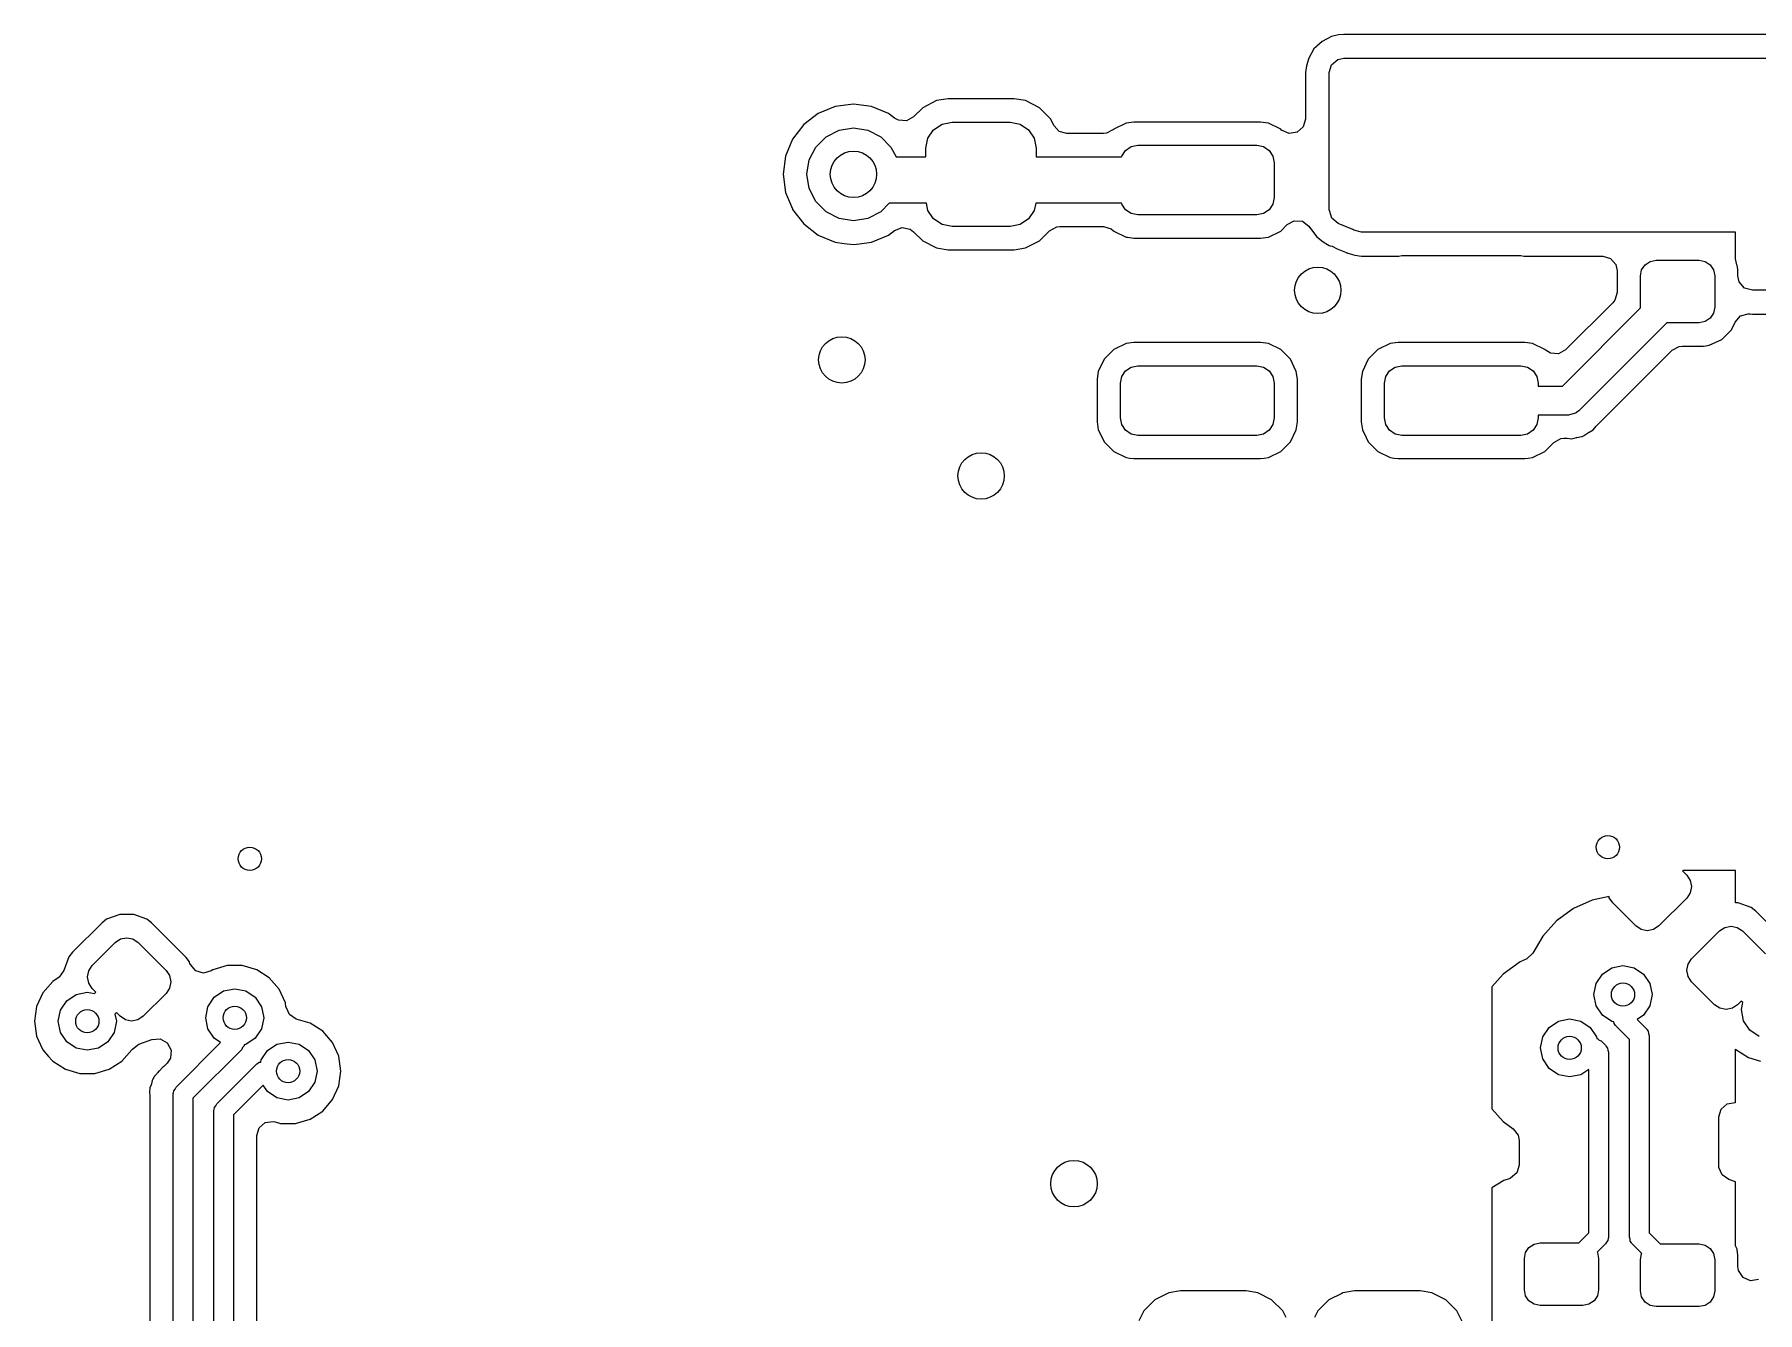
# Model space of a CAD drawing. Extents: x 0.4 to 10.6, y -8.1 to -0.4.
# Drawn here: x 5.821 to 6.405, y -1.981 to -1.547 of the extents above; entities that cross this region are included whole.
import ezdxf

# ---------------------------------------------------------------- set-up
doc = ezdxf.new("R2010")
doc.units = 0
doc.header["$MEASUREMENT"] = 0
doc.layers.add('BLACK', color=7, linetype='CONTINUOUS')

msp = doc.modelspace()

# ---------------------------------------------------------------- linework, layer by layer
at = {"layer": 'BLACK', "linetype": 'CONTINUOUS'}
for p, q in [((6.26058, -1.54775), (6.2574, -1.54944)), ((6.26098, -1.54765), (6.26058, -1.54775)), ((6.26058, -1.54775), (6.26058, -1.54775)), ((6.263, -1.54721), (6.26098, -1.54765)), ((6.26472, -1.54703), (6.263, -1.54721)), ((6.51087, -1.54703), (6.26472, -1.54703)), ((6.26472, -1.54703), (6.26472, -1.54703)), ((6.25461, -1.55194), (6.25285, -1.55508)), ((6.25532, -1.55125), (6.25461, -1.55194)), ((6.25461, -1.55194), (6.25461, -1.55194)), ((6.25556, -1.55103), (6.25532, -1.55125)), ((6.2574, -1.54944), (6.25556, -1.55103)), ((6.25208, -1.55772), (6.25175, -1.56)), ((6.25175, -1.56), (6.25175, -1.57577)), ((6.25285, -1.55508), (6.25208, -1.55772)), ((6.25984, -1.56), (6.26062, -1.55736)), ((6.25984, -1.60664), (6.25984, -1.56)), ((6.26062, -1.55736), (6.2627, -1.55556)), ((6.2627, -1.55556), (6.26472, -1.55512)), ((6.26472, -1.55512), (6.51087, -1.55512)), ((6.09225, -1.57145), (6.0865, -1.57384)), ((6.09843, -1.57064), (6.09225, -1.57145)), ((6.09225, -1.57145), (6.09225, -1.57145)), ((6.1046, -1.57145), (6.09843, -1.57064)), ((6.09843, -1.57064), (6.09843, -1.57064)), ((6.11035, -1.57384), (6.1046, -1.57145)), ((6.1046, -1.57145), (6.1046, -1.57145)), ((6.12192, -1.57191), (6.11883, -1.575)), ((6.12665, -1.5695), (6.12192, -1.57191)), ((6.13057, -1.56888), (6.12665, -1.5695)), ((6.15289, -1.56888), (6.13057, -1.56888)), ((6.13057, -1.56888), (6.13057, -1.56888)), ((6.15682, -1.5695), (6.15289, -1.56888)), ((6.15289, -1.56888), (6.15289, -1.56888)), ((6.16154, -1.57191), (6.15682, -1.5695)), ((6.15682, -1.5695), (6.15682, -1.5695)), ((6.15682, -1.5695), (6.15682, -1.5695)), ((6.1653, -1.57566), (6.16154, -1.57191)), ((6.16154, -1.57191), (6.16154, -1.57191)), ((6.16154, -1.57191), (6.16154, -1.57191)), ((6.16154, -1.57191), (6.16154, -1.57191)), ((6.08156, -1.57763), (6.07777, -1.58257)), ((6.0865, -1.57384), (6.08156, -1.57763)), ((6.11241, -1.57542), (6.11035, -1.57384)), ((6.11367, -1.57612), (6.11241, -1.57542)), ((6.11642, -1.57632), (6.11367, -1.57612)), ((6.11883, -1.575), (6.11642, -1.57632)), ((6.12563, -1.57937), (6.1285, -1.57745)), ((6.1285, -1.57745), (6.13189, -1.57677)), ((6.13189, -1.57677), (6.15157, -1.57677)), ((6.15157, -1.57677), (6.15496, -1.57745)), ((6.15496, -1.57745), (6.15784, -1.57937)), ((6.1665, -1.57802), (6.1653, -1.57566)), ((6.1653, -1.57566), (6.1653, -1.57566)), ((6.19089, -1.57714), (6.18675, -1.57917)), ((6.19357, -1.57675), (6.19089, -1.57714)), ((6.23655, -1.57675), (6.19357, -1.57675)), ((6.19357, -1.57675), (6.19357, -1.57675)), ((6.23923, -1.57714), (6.23655, -1.57675)), ((6.23655, -1.57675), (6.23655, -1.57675)), ((6.24337, -1.57917), (6.23923, -1.57714)), ((6.25175, -1.57577), (6.25098, -1.57841)), ((6.07777, -1.58257), (6.07539, -1.58832)), ((6.08568, -1.58523), (6.08917, -1.58175)), ((6.08917, -1.58175), (6.09356, -1.57951)), ((6.09356, -1.57951), (6.09843, -1.57874)), ((6.09843, -1.57874), (6.10329, -1.57951)), ((6.10329, -1.57951), (6.10768, -1.58175)), ((6.10768, -1.58175), (6.11117, -1.58523)), ((6.12303, -1.58563), (6.12371, -1.58224)), ((6.12371, -1.58224), (6.12563, -1.57937)), ((6.15784, -1.57937), (6.15976, -1.58224)), ((6.15976, -1.58224), (6.16043, -1.58563)), ((6.16821, -1.57991), (6.1665, -1.57802)), ((6.17085, -1.58069), (6.16821, -1.57991)), ((6.18321, -1.58069), (6.17085, -1.58069)), ((6.18424, -1.58058), (6.18321, -1.58069)), ((6.18642, -1.57939), (6.18424, -1.58058)), ((6.1865, -1.57935), (6.18642, -1.5794)), ((6.18642, -1.5794), (6.18642, -1.57939)), ((6.18666, -1.57926), (6.1865, -1.57935)), ((6.18675, -1.57917), (6.18666, -1.57926)), ((6.24342, -1.57922), (6.24337, -1.57917)), ((6.24367, -1.57946), (6.24342, -1.57922)), ((6.24618, -1.5806), (6.24367, -1.57946)), ((6.2489, -1.58021), (6.24618, -1.5806)), ((6.25098, -1.57841), (6.2489, -1.58021)), ((6.07539, -1.58832), (6.07458, -1.59449)), ((6.07539, -1.58832), (6.07539, -1.58832)), ((6.08345, -1.58962), (6.08568, -1.58523)), ((6.11117, -1.58523), (6.11287, -1.58858)), ((6.11287, -1.58858), (6.12303, -1.58858)), ((6.12303, -1.58858), (6.12303, -1.58563)), ((6.16043, -1.58563), (6.16043, -1.58858)), ((6.16043, -1.58858), (6.18937, -1.58858)), ((6.18937, -1.58858), (6.18943, -1.58829)), ((6.18943, -1.58829), (6.19071, -1.58638)), ((6.19071, -1.58638), (6.19262, -1.5851)), ((6.19262, -1.5851), (6.19488, -1.58465)), ((6.19488, -1.58465), (6.23524, -1.58465)), ((6.23524, -1.58465), (6.2375, -1.5851)), ((6.2375, -1.5851), (6.23941, -1.58638)), ((6.23941, -1.58638), (6.24069, -1.58829)), ((6.24069, -1.58829), (6.24114, -1.59055)), ((6.07458, -1.59449), (6.07458, -1.59449)), ((6.07458, -1.59449), (6.07539, -1.60066)), ((6.08268, -1.59449), (6.08345, -1.58962)), ((6.08345, -1.59935), (6.08268, -1.59449)), ((6.24114, -1.59055), (6.24114, -1.60236)), ((6.07539, -1.60066), (6.07539, -1.60066)), ((6.07539, -1.60066), (6.07771, -1.60624)), ((6.08568, -1.60374), (6.08345, -1.59935)), ((6.07771, -1.60624), (6.07777, -1.60641)), ((6.07777, -1.60641), (6.08156, -1.61135)), ((6.08917, -1.60723), (6.08568, -1.60374)), ((6.11058, -1.60433), (6.10768, -1.60723)), ((6.12323, -1.60433), (6.11058, -1.60433)), ((6.12371, -1.60674), (6.12323, -1.60433)), ((6.12563, -1.60961), (6.12371, -1.60674)), ((6.15976, -1.60674), (6.15784, -1.60961)), ((6.16024, -1.60433), (6.15976, -1.60674)), ((6.18937, -1.60433), (6.16024, -1.60433)), ((6.18943, -1.60462), (6.18937, -1.60433)), ((6.19071, -1.60654), (6.18943, -1.60462)), ((6.19262, -1.60782), (6.19071, -1.60654)), ((6.23941, -1.60654), (6.2375, -1.60782)), ((6.24069, -1.60462), (6.23941, -1.60654)), ((6.24114, -1.60236), (6.24069, -1.60462)), ((6.25985, -1.60681), (6.25984, -1.60664)), ((6.26071, -1.60942), (6.25985, -1.60681)), ((6.08156, -1.61135), (6.0865, -1.61514)), ((6.09356, -1.60947), (6.08917, -1.60723)), ((6.09843, -1.61024), (6.09356, -1.60947)), ((6.10329, -1.60947), (6.09843, -1.61024)), ((6.10768, -1.60723), (6.10329, -1.60947)), ((6.11241, -1.61356), (6.11497, -1.61257)), ((6.11497, -1.61257), (6.11767, -1.61312)), ((6.1285, -1.61153), (6.12563, -1.60961)), ((6.13189, -1.6122), (6.1285, -1.61153)), ((6.15157, -1.6122), (6.13189, -1.6122)), ((6.15496, -1.61153), (6.15157, -1.6122)), ((6.15784, -1.60961), (6.15496, -1.61153)), ((6.16496, -1.61365), (6.16737, -1.61234)), ((6.16737, -1.61234), (6.16841, -1.61222)), ((6.16841, -1.61222), (6.18321, -1.61222)), ((6.18321, -1.61222), (6.18585, -1.613)), ((6.19488, -1.60827), (6.19262, -1.60782)), ((6.23524, -1.60827), (6.19488, -1.60827)), ((6.2375, -1.60782), (6.23524, -1.60827)), ((6.24337, -1.61375), (6.24555, -1.61157)), ((6.24555, -1.61157), (6.24796, -1.61025)), ((6.24796, -1.61025), (6.25071, -1.61044)), ((6.25071, -1.61044), (6.25291, -1.61209)), ((6.25291, -1.61209), (6.2532, -1.61261)), ((6.2532, -1.61261), (6.25323, -1.61259)), ((6.25323, -1.61259), (6.25341, -1.61289)), ((6.25341, -1.61289), (6.25341, -1.61289)), ((6.25341, -1.61289), (6.25341, -1.61289)), ((6.25341, -1.61289), (6.25564, -1.61572)), ((6.26286, -1.61115), (6.26071, -1.60942)), ((6.26783, -1.61321), (6.26286, -1.61115)), ((6.0865, -1.61514), (6.09225, -1.61752)), ((6.09225, -1.61752), (6.09534, -1.61793)), ((6.09534, -1.61793), (6.09843, -1.61833)), ((6.09843, -1.61833), (6.10048, -1.61806)), ((6.09843, -1.61833), (6.09843, -1.61833)), ((6.09843, -1.61833), (6.09843, -1.61833)), ((6.10048, -1.61806), (6.1046, -1.61752)), ((6.1046, -1.61752), (6.11035, -1.61514)), ((6.11035, -1.61514), (6.11241, -1.61356)), ((6.11767, -1.61312), (6.11883, -1.61398)), ((6.11883, -1.61398), (6.12192, -1.61707)), ((6.12192, -1.61707), (6.12192, -1.61707)), ((6.12192, -1.61707), (6.12192, -1.61707)), ((6.12192, -1.61707), (6.12665, -1.61948)), ((6.15682, -1.61948), (6.16154, -1.61707)), ((6.16154, -1.61707), (6.16316, -1.61545)), ((6.16316, -1.61545), (6.16496, -1.61365)), ((6.18585, -1.613), (6.18666, -1.61365)), ((6.18666, -1.61365), (6.18675, -1.61375)), ((6.18675, -1.61375), (6.18675, -1.61375)), ((6.18675, -1.61375), (6.18675, -1.61375)), ((6.18675, -1.61375), (6.19089, -1.61577)), ((6.19089, -1.61577), (6.19136, -1.61584)), ((6.19136, -1.61584), (6.19357, -1.61616)), ((6.19357, -1.61616), (6.19357, -1.61616)), ((6.19357, -1.61616), (6.23655, -1.61616)), ((6.23655, -1.61616), (6.23744, -1.61603)), ((6.23744, -1.61603), (6.23923, -1.61577)), ((6.23923, -1.61577), (6.24337, -1.61375)), ((6.25564, -1.61572), (6.25778, -1.61745)), ((6.25778, -1.61745), (6.25778, -1.61745)), ((6.25778, -1.61745), (6.25927, -1.61833)), ((6.25927, -1.61833), (6.25976, -1.61862)), ((6.25976, -1.61862), (6.26014, -1.61878)), ((6.26014, -1.61878), (6.26077, -1.61888)), ((6.26786, -1.61322), (6.26783, -1.61321)), ((6.26783, -1.61321), (6.26783, -1.61321)), ((6.26783, -1.61321), (6.26783, -1.61321)), ((6.26783, -1.61321), (6.26783, -1.61321)), ((6.26811, -1.6134), (6.26786, -1.61322)), ((6.27074, -1.61417), (6.26811, -1.6134)), ((6.28278, -1.61417), (6.27074, -1.61417)), ((6.28296, -1.61417), (6.28278, -1.61417)), ((6.28314, -1.61415), (6.28296, -1.61417)), ((6.32611, -1.61415), (6.28314, -1.61415)), ((6.28314, -1.61415), (6.28314, -1.61415)), ((6.3263, -1.61417), (6.32611, -1.61415)), ((6.32611, -1.61415), (6.32611, -1.61415)), ((6.32647, -1.61417), (6.3263, -1.61417)), ((6.39764, -1.61417), (6.32647, -1.61417)), ((6.39764, -1.6232), (6.39764, -1.61417)), ((6.12665, -1.61948), (6.12665, -1.61948)), ((6.12665, -1.61948), (6.12665, -1.61948)), ((6.12665, -1.61948), (6.13057, -1.6201)), ((6.13057, -1.6201), (6.13057, -1.6201)), ((6.13057, -1.6201), (6.15289, -1.6201)), ((6.15289, -1.6201), (6.15682, -1.61948)), ((6.15682, -1.61948), (6.15682, -1.61948)), ((6.15682, -1.61948), (6.15682, -1.61948)), ((6.26077, -1.61888), (6.26246, -1.61974)), ((6.26246, -1.61974), (6.26473, -1.62068)), ((6.26473, -1.62068), (6.26473, -1.62068)), ((6.26473, -1.62068), (6.26537, -1.62095)), ((6.26537, -1.62095), (6.2655, -1.621)), ((6.2655, -1.621), (6.26583, -1.62116)), ((6.26583, -1.62116), (6.26583, -1.62116)), ((6.26583, -1.62116), (6.26583, -1.62116)), ((6.26583, -1.62116), (6.26592, -1.62119)), ((6.26592, -1.62119), (6.26604, -1.62123)), ((6.26604, -1.62123), (6.26616, -1.62126)), ((6.26616, -1.62126), (6.26846, -1.62194)), ((6.26846, -1.62194), (6.27074, -1.62226)), ((6.27074, -1.62226), (6.27074, -1.62226)), ((6.27074, -1.62226), (6.28293, -1.62226)), ((6.28293, -1.62226), (6.28346, -1.62224)), ((6.28346, -1.62224), (6.28445, -1.62205)), ((6.28445, -1.62205), (6.3248, -1.62205)), ((6.3248, -1.62205), (6.3258, -1.62224)), ((6.3258, -1.62224), (6.32633, -1.62226)), ((6.32633, -1.62226), (6.32633, -1.62226)), ((6.32633, -1.62226), (6.35258, -1.62226)), ((6.35258, -1.62226), (6.35522, -1.62304)), ((6.35522, -1.62304), (6.35702, -1.62512)), ((6.36691, -1.62518), (6.36864, -1.62403)), ((6.36864, -1.62403), (6.37067, -1.62362)), ((6.37067, -1.62362), (6.38524, -1.62362)), ((6.38524, -1.62362), (6.38727, -1.62403)), ((6.38727, -1.62403), (6.38899, -1.62518)), ((6.3981, -1.62526), (6.39764, -1.6232)), ((6.35702, -1.62512), (6.35741, -1.62723)), ((6.35741, -1.62723), (6.35746, -1.62723)), ((6.35746, -1.62723), (6.35746, -1.6346)), ((6.36535, -1.62894), (6.36576, -1.6269)), ((6.36535, -1.63957), (6.36535, -1.62894)), ((6.36576, -1.6269), (6.36691, -1.62518)), ((6.38899, -1.62518), (6.39015, -1.6269)), ((6.39015, -1.6269), (6.39055, -1.62894)), ((6.39055, -1.62894), (6.39055, -1.63957)), ((6.39819, -1.62547), (6.3981, -1.62526)), ((6.39835, -1.62664), (6.39819, -1.62547)), ((6.39844, -1.62739), (6.39835, -1.62664)), ((6.39844, -1.62898), (6.39844, -1.62739)), ((6.39889, -1.631), (6.39844, -1.62898)), ((6.35746, -1.6346), (6.35669, -1.63724)), ((6.40069, -1.63308), (6.39889, -1.631)), ((6.40333, -1.63386), (6.40069, -1.63308)), ((6.47638, -1.63386), (6.40333, -1.63386)), ((6.33891, -1.66634), (6.36541, -1.63984)), ((6.35603, -1.63805), (6.33997, -1.65411)), ((6.35669, -1.63724), (6.35603, -1.63805)), ((6.36541, -1.63984), (6.36535, -1.63957)), ((6.39015, -1.6416), (6.38899, -1.64333)), ((6.39055, -1.63957), (6.39015, -1.6416)), ((6.39928, -1.64255), (6.40192, -1.64179)), ((6.40192, -1.64179), (6.40258, -1.64184)), ((6.40258, -1.64184), (6.40333, -1.64195)), ((6.40333, -1.64195), (6.46341, -1.64195)), ((6.37428, -1.64488), (6.34442, -1.67474)), ((6.38524, -1.64488), (6.37428, -1.64488)), ((6.38727, -1.64448), (6.38524, -1.64488)), ((6.38899, -1.64333), (6.38727, -1.64448)), ((6.39293, -1.65055), (6.39622, -1.64726)), ((6.39622, -1.64726), (6.39746, -1.64461)), ((6.39746, -1.64461), (6.39928, -1.64255)), ((6.19089, -1.65195), (6.18675, -1.65397)), ((6.19357, -1.65156), (6.19089, -1.65195)), ((6.23655, -1.65156), (6.19357, -1.65156)), ((6.19357, -1.65156), (6.19357, -1.65156)), ((6.23923, -1.65195), (6.23655, -1.65156)), ((6.23655, -1.65156), (6.23655, -1.65156)), ((6.24337, -1.65397), (6.23923, -1.65195)), ((6.28046, -1.65195), (6.27632, -1.65397)), ((6.28314, -1.65156), (6.28046, -1.65195)), ((6.32611, -1.65156), (6.28314, -1.65156)), ((6.28314, -1.65156), (6.28314, -1.65156)), ((6.32879, -1.65195), (6.32611, -1.65156)), ((6.32611, -1.65156), (6.32611, -1.65156)), ((6.33293, -1.65397), (6.32879, -1.65195)), ((6.37612, -1.65421), (6.37854, -1.65289)), ((6.37854, -1.65289), (6.37957, -1.65278)), ((6.37957, -1.65278), (6.38678, -1.65278)), ((6.38678, -1.65278), (6.38759, -1.65267)), ((6.38759, -1.65267), (6.38871, -1.65252)), ((6.38871, -1.65252), (6.39293, -1.65055)), ((6.1835, -1.65722), (6.18147, -1.66136)), ((6.18675, -1.65397), (6.1835, -1.65722)), ((6.19262, -1.6599), (6.19488, -1.65945)), ((6.19488, -1.65945), (6.23524, -1.65945)), ((6.23524, -1.65945), (6.2375, -1.6599)), ((6.24662, -1.65722), (6.24337, -1.65397)), ((6.24662, -1.65723), (6.24662, -1.65722)), ((6.24662, -1.65722), (6.24662, -1.65722)), ((6.24864, -1.66136), (6.24662, -1.65723)), ((6.27306, -1.65722), (6.27104, -1.66136)), ((6.27632, -1.65397), (6.27306, -1.65722)), ((6.28219, -1.6599), (6.28445, -1.65945)), ((6.28445, -1.65945), (6.3248, -1.65945)), ((6.3248, -1.65945), (6.32706, -1.6599)), ((6.33307, -1.65411), (6.33293, -1.65397)), ((6.33482, -1.65523), (6.33307, -1.65411)), ((6.33756, -1.65543), (6.33482, -1.65523)), ((6.33997, -1.65411), (6.33756, -1.65543)), ((6.35048, -1.67985), (6.37612, -1.65421)), ((6.18147, -1.66136), (6.18108, -1.66404)), ((6.18108, -1.66404), (6.18108, -1.67847)), ((6.18898, -1.66535), (6.18943, -1.66309)), ((6.18898, -1.67717), (6.18898, -1.66535)), ((6.18943, -1.66309), (6.19071, -1.66118)), ((6.19071, -1.66118), (6.19262, -1.6599)), ((6.2375, -1.6599), (6.23941, -1.66118)), ((6.23941, -1.66118), (6.24069, -1.66309)), ((6.24069, -1.66309), (6.24114, -1.66535)), ((6.24114, -1.66535), (6.24114, -1.67717)), ((6.24904, -1.66404), (6.24864, -1.66136)), ((6.24904, -1.67847), (6.24904, -1.66404)), ((6.27104, -1.66136), (6.27065, -1.66404)), ((6.27065, -1.66404), (6.27065, -1.67847)), ((6.27854, -1.66535), (6.27899, -1.66309)), ((6.27854, -1.67717), (6.27854, -1.66535)), ((6.27899, -1.66309), (6.28027, -1.66118)), ((6.28027, -1.66118), (6.28219, -1.6599)), ((6.32706, -1.6599), (6.32898, -1.66118)), ((6.32898, -1.66118), (6.33026, -1.66309)), ((6.33026, -1.66309), (6.33071, -1.66535)), ((6.33071, -1.66535), (6.33071, -1.66634)), ((6.33071, -1.66634), (6.33891, -1.66634)), ((6.18943, -1.67943), (6.18898, -1.67717)), ((6.24114, -1.67717), (6.24069, -1.67943)), ((6.27899, -1.67943), (6.27854, -1.67717)), ((6.33071, -1.67717), (6.33026, -1.67943)), ((6.34094, -1.67618), (6.33071, -1.67618)), ((6.33071, -1.67618), (6.33071, -1.67717)), ((6.34211, -1.67584), (6.34094, -1.67618)), ((6.3433, -1.67558), (6.34211, -1.67584)), ((6.3435, -1.67543), (6.3433, -1.67558)), ((6.34361, -1.6754), (6.3435, -1.67543)), ((6.34372, -1.67527), (6.34361, -1.6754)), ((6.34442, -1.67474), (6.34372, -1.67527)), ((6.18108, -1.67847), (6.18147, -1.68116)), ((6.18147, -1.68116), (6.18147, -1.68116)), ((6.18147, -1.68116), (6.18276, -1.68378)), ((6.19071, -1.68134), (6.18943, -1.67943)), ((6.19262, -1.68262), (6.19071, -1.68134)), ((6.19488, -1.68307), (6.19262, -1.68262)), ((6.23524, -1.68307), (6.19488, -1.68307)), ((6.2375, -1.68262), (6.23524, -1.68307)), ((6.23941, -1.68134), (6.2375, -1.68262)), ((6.24069, -1.67943), (6.23941, -1.68134)), ((6.24662, -1.68529), (6.24864, -1.68116)), ((6.24864, -1.68116), (6.24904, -1.67847)), ((6.27065, -1.67847), (6.27104, -1.68116)), ((6.27104, -1.68116), (6.27104, -1.68116)), ((6.27104, -1.68116), (6.27232, -1.68378)), ((6.28027, -1.68134), (6.27899, -1.67943)), ((6.28219, -1.68262), (6.28027, -1.68134)), ((6.28445, -1.68307), (6.28219, -1.68262)), ((6.3248, -1.68307), (6.28445, -1.68307)), ((6.32706, -1.68262), (6.3248, -1.68307)), ((6.32898, -1.68134), (6.32706, -1.68262)), ((6.33026, -1.67943), (6.32898, -1.68134)), ((6.34625, -1.68314), (6.34644, -1.68305)), ((6.34644, -1.68305), (6.34775, -1.68214)), ((6.34644, -1.68305), (6.34644, -1.68305)), ((6.34775, -1.68214), (6.34793, -1.68203)), ((6.34793, -1.68203), (6.34931, -1.68123)), ((6.34931, -1.68123), (6.34932, -1.68121)), ((6.34932, -1.68121), (6.35033, -1.68001)), ((6.35033, -1.68001), (6.35048, -1.67985)), ((6.18276, -1.68378), (6.1835, -1.68529)), ((6.1835, -1.68529), (6.18675, -1.68855)), ((6.18675, -1.68855), (6.18675, -1.68855)), ((6.18675, -1.68855), (6.18675, -1.68855)), ((6.18675, -1.68855), (6.19089, -1.69057)), ((6.23923, -1.69057), (6.24337, -1.68855)), ((6.24337, -1.68855), (6.24662, -1.68529)), ((6.27232, -1.68378), (6.27306, -1.68529)), ((6.27306, -1.68529), (6.27632, -1.68855)), ((6.27632, -1.68855), (6.27632, -1.68855)), ((6.27632, -1.68855), (6.27632, -1.68855)), ((6.27632, -1.68855), (6.28046, -1.69057)), ((6.32879, -1.69057), (6.33293, -1.68855)), ((6.33293, -1.68855), (6.3343, -1.68719)), ((6.3343, -1.68719), (6.33598, -1.6855)), ((6.33598, -1.6855), (6.33839, -1.68419)), ((6.33839, -1.68419), (6.33943, -1.68407)), ((6.33943, -1.68407), (6.34028, -1.68407)), ((6.34028, -1.68407), (6.34049, -1.68408)), ((6.34049, -1.68408), (6.34208, -1.68422)), ((6.34208, -1.68422), (6.34362, -1.68381)), ((6.34362, -1.68381), (6.34383, -1.68376)), ((6.34383, -1.68376), (6.3454, -1.68349)), ((6.3454, -1.68349), (6.34559, -1.68342)), ((6.3454, -1.68349), (6.3454, -1.68349)), ((6.34559, -1.68342), (6.34625, -1.68314)), ((6.19089, -1.69057), (6.19223, -1.69077)), ((6.19223, -1.69077), (6.19357, -1.69096)), ((6.19357, -1.69096), (6.19357, -1.69096)), ((6.19357, -1.69096), (6.23655, -1.69096)), ((6.23655, -1.69096), (6.23769, -1.6908)), ((6.23769, -1.6908), (6.23923, -1.69057)), ((6.28046, -1.69057), (6.2818, -1.69077)), ((6.2818, -1.69077), (6.28314, -1.69096)), ((6.28314, -1.69096), (6.28314, -1.69096)), ((6.28314, -1.69096), (6.32611, -1.69096)), ((6.32611, -1.69096), (6.32726, -1.6908)), ((6.32726, -1.6908), (6.32879, -1.69057)), ((6.37983, -1.83071), (6.37963, -1.83087)), ((6.37963, -1.83087), (6.38105, -1.8323)), ((6.39764, -1.83071), (6.37983, -1.83071)), ((6.38105, -1.8323), (6.38225, -1.83409)), ((6.38225, -1.83409), (6.38267, -1.8362)), ((6.39764, -1.84172), (6.39764, -1.83071)), ((6.34904, -1.84082), (6.34261, -1.84368)), ((6.35472, -1.83961), (6.34904, -1.84082)), ((6.34904, -1.84082), (6.34904, -1.84082)), ((6.35473, -1.83961), (6.35472, -1.83961)), ((6.3548, -1.83998), (6.35473, -1.83961)), ((6.356, -1.84176), (6.3548, -1.83998)), ((6.38105, -1.84009), (6.37159, -1.84956)), ((6.38225, -1.83831), (6.38105, -1.84009)), ((6.38267, -1.8362), (6.38225, -1.83831)), ((5.84958, -1.84566), (5.84514, -1.84727)), ((5.85431, -1.84566), (5.84958, -1.84566)), ((5.84958, -1.84566), (5.84958, -1.84566)), ((5.85875, -1.84727), (5.85431, -1.84566)), ((6.34261, -1.84368), (6.33691, -1.84782)), ((6.36379, -1.84956), (6.356, -1.84176)), ((6.39845, -1.84172), (6.39764, -1.84172)), ((6.40289, -1.84334), (6.39845, -1.84172)), ((6.40446, -1.84454), (6.40289, -1.84334)), ((6.40289, -1.84334), (6.40289, -1.84334)), ((6.40289, -1.84334), (6.40289, -1.84334)), ((6.41447, -1.85455), (6.40446, -1.84454)), ((6.40446, -1.84454), (6.40446, -1.84454)), ((6.40446, -1.84454), (6.40446, -1.84454)), ((5.84358, -1.84847), (5.83356, -1.85849)), ((5.84514, -1.84727), (5.84358, -1.84847)), ((5.84358, -1.84847), (5.84358, -1.84847)), ((5.84514, -1.84727), (5.84514, -1.84727)), ((5.86031, -1.84847), (5.85875, -1.84727)), ((5.85875, -1.84727), (5.85875, -1.84727)), ((5.85875, -1.84727), (5.85875, -1.84727)), ((5.85875, -1.84727), (5.85875, -1.84727)), ((5.85875, -1.84727), (5.85875, -1.84727)), ((5.872, -1.86016), (5.86031, -1.84847)), ((5.86031, -1.84847), (5.86031, -1.84847)), ((6.33691, -1.84782), (6.3322, -1.85305)), ((6.36558, -1.85075), (6.36379, -1.84956)), ((6.36769, -1.85117), (6.36558, -1.85075)), ((6.3698, -1.85075), (6.36769, -1.85117)), ((6.37159, -1.84956), (6.3698, -1.85075)), ((6.38272, -1.86069), (6.39219, -1.85123)), ((6.39219, -1.85123), (6.39398, -1.85003)), ((6.39398, -1.85003), (6.39609, -1.84961)), ((6.39609, -1.84961), (6.3982, -1.85003)), ((6.3982, -1.85003), (6.39999, -1.85123)), ((6.39999, -1.85123), (6.40778, -1.85902)), ((5.84025, -1.86296), (5.84805, -1.85517)), ((5.84805, -1.85517), (5.84983, -1.85397)), ((5.84983, -1.85397), (5.85194, -1.85355)), ((5.85194, -1.85355), (5.85405, -1.85397)), ((5.85405, -1.85397), (5.85584, -1.85517)), ((5.85584, -1.85517), (5.86531, -1.86463)), ((6.3322, -1.85305), (6.32887, -1.85882)), ((5.83236, -1.86005), (5.83067, -1.86471)), ((5.83356, -1.85849), (5.83236, -1.86005)), ((5.83236, -1.86005), (5.83236, -1.86005)), ((5.83356, -1.85849), (5.83356, -1.85849)), ((5.83906, -1.86475), (5.84025, -1.86296)), ((5.87207, -1.86026), (5.872, -1.86016)), ((5.872, -1.86016), (5.872, -1.86016)), ((5.8732, -1.86172), (5.87207, -1.86026)), ((5.87341, -1.86231), (5.8732, -1.86172)), ((5.87356, -1.86266), (5.87341, -1.86231)), ((5.87536, -1.86474), (5.87356, -1.86266)), ((5.88604, -1.86298), (5.88115, -1.86442)), ((5.89114, -1.86298), (5.88604, -1.86298)), ((5.88604, -1.86298), (5.88604, -1.86298)), ((5.89603, -1.86442), (5.89114, -1.86298)), ((5.89114, -1.86298), (5.89114, -1.86298)), ((6.32451, -1.86178), (6.31882, -1.86592)), ((6.32663, -1.86084), (6.32451, -1.86178)), ((6.32688, -1.86071), (6.32663, -1.86084)), ((6.32887, -1.85882), (6.32688, -1.86071)), ((6.35248, -1.86588), (6.35567, -1.86375)), ((6.35567, -1.86375), (6.35944, -1.863)), ((6.35944, -1.863), (6.36321, -1.86375)), ((6.36321, -1.86375), (6.3664, -1.86588)), ((6.38111, -1.86459), (6.38153, -1.86248)), ((6.38153, -1.86248), (6.38272, -1.86069)), ((5.82685, -1.86835), (5.82351, -1.8722)), ((5.82872, -1.86715), (5.82685, -1.86835)), ((5.82685, -1.86835), (5.82685, -1.86835)), ((5.82903, -1.86692), (5.82872, -1.86715)), ((5.83067, -1.86471), (5.82903, -1.86692)), ((5.83864, -1.86686), (5.83906, -1.86475)), ((5.83906, -1.86897), (5.83864, -1.86686)), ((5.84025, -1.87076), (5.83906, -1.86897)), ((5.86531, -1.86463), (5.8665, -1.86642)), ((5.8665, -1.86642), (5.86692, -1.86853)), ((5.86692, -1.86853), (5.8665, -1.87064)), ((5.878, -1.86552), (5.87536, -1.86474)), ((5.88064, -1.86474), (5.878, -1.86552)), ((5.88115, -1.86442), (5.88064, -1.86474)), ((5.90032, -1.86717), (5.89603, -1.86442)), ((5.89603, -1.86442), (5.89603, -1.86442)), ((5.89603, -1.86442), (5.89603, -1.86442)), ((5.90366, -1.87103), (5.90032, -1.86717)), ((6.31882, -1.86592), (6.31496, -1.8702)), ((6.3496, -1.87284), (6.35035, -1.86908)), ((6.35035, -1.86908), (6.35248, -1.86588)), ((6.3664, -1.86588), (6.36853, -1.86908)), ((6.36853, -1.86908), (6.36928, -1.87284)), ((6.38153, -1.8667), (6.38111, -1.86459)), ((6.38272, -1.86849), (6.38153, -1.8667)), ((6.39052, -1.87628), (6.38272, -1.86849)), ((5.82351, -1.8722), (5.82139, -1.87684)), ((5.82351, -1.8722), (5.82351, -1.8722)), ((5.82949, -1.87812), (5.83162, -1.87493)), ((5.83162, -1.87493), (5.83482, -1.8728)), ((5.83482, -1.8728), (5.83858, -1.87205)), ((5.83858, -1.87205), (5.84099, -1.87253)), ((5.8415, -1.87201), (5.84025, -1.87076)), ((5.84099, -1.87253), (5.8415, -1.87201)), ((5.86531, -1.87243), (5.85751, -1.88022)), ((5.8665, -1.87064), (5.86531, -1.87243)), ((5.8795, -1.87695), (5.88163, -1.87376)), ((5.88163, -1.87376), (5.88482, -1.87162)), ((5.88482, -1.87162), (5.88859, -1.87087)), ((5.88859, -1.87087), (5.89236, -1.87162)), ((5.89236, -1.87162), (5.89555, -1.87376)), ((5.89555, -1.87376), (5.89768, -1.87695)), ((5.90578, -1.87567), (5.90366, -1.87103)), ((5.90597, -1.87699), (5.90578, -1.87567)), ((6.31496, -1.8702), (6.31496, -1.91167)), ((6.35035, -1.87661), (6.3496, -1.87284)), ((6.36928, -1.87284), (6.36853, -1.87661)), ((6.39957, -1.87503), (6.39831, -1.87628)), ((6.40008, -1.87555), (6.39957, -1.87503)), ((6.39961, -1.87795), (6.40008, -1.87555)), ((5.82139, -1.87684), (5.82066, -1.88189)), ((5.82874, -1.88189), (5.82949, -1.87812)), ((5.84846, -1.87897), (5.84795, -1.87949)), ((5.84795, -1.87949), (5.84843, -1.88189)), ((5.84972, -1.88022), (5.84846, -1.87897)), ((5.8515, -1.88142), (5.84972, -1.88022)), ((5.85361, -1.88184), (5.8515, -1.88142)), ((5.85572, -1.88142), (5.85361, -1.88184)), ((5.85751, -1.88022), (5.85572, -1.88142)), ((5.87875, -1.88072), (5.8795, -1.87695)), ((5.8795, -1.88448), (5.87875, -1.88072)), ((5.89768, -1.87695), (5.89843, -1.88072)), ((5.89843, -1.88072), (5.89768, -1.88448)), ((5.906, -1.87715), (5.90597, -1.87699)), ((5.90714, -1.87965), (5.906, -1.87715)), ((5.906, -1.87715), (5.906, -1.87715)), ((5.90945, -1.88114), (5.90714, -1.87965)), ((5.91413, -1.88251), (5.90945, -1.88114)), ((6.33758, -1.88184), (6.34135, -1.88109)), ((6.34135, -1.88109), (6.34511, -1.88184)), ((6.35248, -1.8798), (6.35035, -1.87661)), ((6.35567, -1.88194), (6.35248, -1.8798)), ((6.3664, -1.8798), (6.36423, -1.88125)), ((6.36423, -1.88125), (6.36733, -1.88435)), ((6.36853, -1.87661), (6.3664, -1.8798)), ((6.39231, -1.87748), (6.39052, -1.87628)), ((6.39442, -1.8779), (6.39231, -1.87748)), ((6.39653, -1.87748), (6.39442, -1.8779)), ((6.39831, -1.87628), (6.39653, -1.87748)), ((6.40036, -1.88172), (6.39961, -1.87795)), ((6.40249, -1.88491), (6.40036, -1.88172)), ((5.82066, -1.88189), (5.82139, -1.88694)), ((5.82139, -1.88694), (5.82339, -1.89131)), ((5.82949, -1.88566), (5.82874, -1.88189)), ((5.83162, -1.88885), (5.82949, -1.88566)), ((5.84768, -1.88566), (5.84554, -1.88885)), ((5.84843, -1.88189), (5.84768, -1.88566)), ((5.88163, -1.88768), (5.8795, -1.88448)), ((5.89768, -1.88448), (5.89555, -1.88768)), ((5.91842, -1.88527), (5.91413, -1.88251)), ((5.91413, -1.88251), (5.91413, -1.88251)), ((5.91413, -1.88251), (5.91413, -1.88251)), ((5.92176, -1.88912), (5.91842, -1.88527)), ((6.3315, -1.89094), (6.33225, -1.88717)), ((6.33225, -1.88717), (6.33439, -1.88398)), ((6.33439, -1.88398), (6.33758, -1.88184)), ((6.34511, -1.88184), (6.34831, -1.88398)), ((6.34831, -1.88398), (6.35044, -1.88717)), ((6.35044, -1.88717), (6.35055, -1.88774)), ((6.35636, -1.88207), (6.35567, -1.88194)), ((6.35641, -1.88261), (6.35636, -1.88207)), ((6.35683, -1.88321), (6.35641, -1.88261)), ((6.35688, -1.88334), (6.35683, -1.88321)), ((6.35696, -1.88339), (6.35688, -1.88334)), ((6.35708, -1.88356), (6.35696, -1.88339)), ((6.36161, -1.8881), (6.35708, -1.88356)), ((6.36733, -1.88435), (6.36745, -1.88452)), ((6.36745, -1.88452), (6.36752, -1.88456)), ((6.36752, -1.88456), (6.36757, -1.8847)), ((6.36757, -1.8847), (6.36799, -1.8853)), ((6.36799, -1.8853), (6.36806, -1.88603)), ((6.36806, -1.88603), (6.36831, -1.88671)), ((6.36831, -1.88671), (6.36831, -1.95373)), ((6.40568, -1.88705), (6.40249, -1.88491)), ((5.82339, -1.89131), (5.82351, -1.89158)), ((5.82351, -1.89158), (5.82545, -1.89381)), ((5.83482, -1.89098), (5.83162, -1.88885)), ((5.83858, -1.89173), (5.83482, -1.89098)), ((5.84235, -1.89098), (5.83858, -1.89173)), ((5.84554, -1.88885), (5.84235, -1.89098)), ((5.85032, -1.89543), (5.85366, -1.89158)), ((5.85366, -1.89158), (5.85389, -1.89131)), ((5.85366, -1.89158), (5.85366, -1.89158)), ((5.85389, -1.89131), (5.85394, -1.89136)), ((5.85394, -1.89136), (5.85569, -1.88985)), ((5.85569, -1.88985), (5.85605, -1.8897)), ((5.85605, -1.8897), (5.86042, -1.88811)), ((5.86042, -1.88811), (5.86053, -1.88807)), ((5.86042, -1.88811), (5.86042, -1.88811)), ((5.86053, -1.88807), (5.86327, -1.8879)), ((5.86327, -1.8879), (5.86568, -1.88924)), ((5.86568, -1.88924), (5.86698, -1.89166)), ((5.86698, -1.89166), (5.86676, -1.8944)), ((5.8687, -1.90423), (5.8838, -1.88913)), ((5.89096, -1.89143), (5.87441, -1.90798)), ((5.8838, -1.88913), (5.88163, -1.88768)), ((5.89127, -1.89077), (5.89096, -1.89143)), ((5.89173, -1.89021), (5.89127, -1.89077)), ((5.89179, -1.88992), (5.89173, -1.89021)), ((5.89236, -1.88981), (5.89179, -1.88992)), ((5.89555, -1.88768), (5.89236, -1.88981)), ((5.89759, -1.89504), (5.89973, -1.89185)), ((5.89973, -1.89185), (5.90292, -1.88972)), ((5.90292, -1.88972), (5.90669, -1.88897)), ((5.90669, -1.88897), (5.91045, -1.88972)), ((5.91045, -1.88972), (5.91365, -1.89185)), ((5.91365, -1.89185), (5.91578, -1.89504)), ((5.92388, -1.89376), (5.92176, -1.88912)), ((6.33225, -1.8947), (6.3315, -1.89094)), ((6.35055, -1.88774), (6.35084, -1.88779)), ((6.35084, -1.88779), (6.3514, -1.88826)), ((6.3514, -1.88826), (6.35206, -1.88857)), ((6.35206, -1.88857), (6.35355, -1.89005)), ((6.35355, -1.89005), (6.35367, -1.89022)), ((6.35367, -1.89022), (6.35374, -1.89027)), ((6.35374, -1.89027), (6.35379, -1.89041)), ((6.35379, -1.89041), (6.35421, -1.89101)), ((6.35421, -1.89101), (6.35428, -1.89173)), ((6.35428, -1.89173), (6.35453, -1.89242)), ((6.35453, -1.89242), (6.35453, -1.95512)), ((6.36161, -1.95512), (6.36161, -1.8881)), ((6.39764, -1.90953), (6.39764, -1.89141)), ((6.39764, -1.89141), (6.39771, -1.89149)), ((6.39771, -1.89149), (6.40201, -1.89425)), ((5.82545, -1.89381), (5.82665, -1.8952)), ((5.82665, -1.8952), (5.82685, -1.89543)), ((5.82685, -1.89543), (5.83114, -1.89819)), ((5.83114, -1.89819), (5.83603, -1.89963)), ((5.84113, -1.89963), (5.84603, -1.89819)), ((5.84603, -1.89819), (5.85032, -1.89543)), ((5.86289, -1.89887), (5.86238, -1.89938)), ((5.86297, -1.89879), (5.86289, -1.89887)), ((5.86417, -1.89747), (5.86297, -1.89879)), ((5.86453, -1.8972), (5.86417, -1.89747)), ((5.86478, -1.89698), (5.86453, -1.8972)), ((5.86565, -1.89611), (5.86478, -1.89698)), ((5.86676, -1.8944), (5.86565, -1.89611)), ((5.88248, -1.90994), (5.89597, -1.89645)), ((5.89597, -1.89645), (5.89614, -1.89633)), ((5.89614, -1.89633), (5.89618, -1.89625)), ((5.89618, -1.89625), (5.89632, -1.8962)), ((5.89632, -1.8962), (5.89692, -1.89578)), ((5.89692, -1.89578), (5.89746, -1.89573)), ((5.89746, -1.89573), (5.89759, -1.89504)), ((5.91578, -1.89504), (5.91653, -1.89881)), ((5.91653, -1.89881), (5.91578, -1.90258)), ((5.9246, -1.89881), (5.92388, -1.89376)), ((5.92388, -1.90386), (5.9246, -1.89881)), ((6.33439, -1.8979), (6.33225, -1.8947)), ((6.33758, -1.90003), (6.33439, -1.8979)), ((6.34783, -1.89821), (6.34511, -1.90003)), ((6.34783, -1.95373), (6.34783, -1.89821)), ((6.40201, -1.89425), (6.40608, -1.89545)), ((5.83603, -1.89963), (5.83603, -1.89963)), ((5.83603, -1.89963), (5.83603, -1.89963)), ((5.83603, -1.89963), (5.84113, -1.89963)), ((5.84113, -1.89963), (5.84113, -1.89963)), ((5.85982, -1.90472), (5.85969, -1.90584)), ((5.86024, -1.90342), (5.85982, -1.90449)), ((5.85982, -1.90449), (5.85982, -1.90472)), ((5.86034, -1.9031), (5.86024, -1.90342)), ((5.8606, -1.90198), (5.86034, -1.9031)), ((5.86073, -1.90179), (5.8606, -1.90198)), ((5.8606, -1.90198), (5.8606, -1.90198)), ((5.86126, -1.90079), (5.86073, -1.90179)), ((5.86134, -1.90058), (5.86126, -1.90079)), ((5.86212, -1.89972), (5.86134, -1.90058)), ((5.86134, -1.90058), (5.86134, -1.90058)), ((5.86233, -1.89946), (5.86212, -1.89972)), ((5.86238, -1.89938), (5.86233, -1.89946)), ((5.86238, -1.89938), (5.86238, -1.89938)), ((5.86792, -1.90545), (5.86839, -1.90489)), ((5.86839, -1.90489), (5.8687, -1.90423)), ((5.89828, -1.9036), (5.88819, -1.91369)), ((5.89973, -1.90577), (5.89828, -1.9036)), ((5.91578, -1.90258), (5.91365, -1.90577)), ((5.92176, -1.9085), (5.92388, -1.90386)), ((6.34135, -1.90078), (6.33758, -1.90003)), ((6.34511, -1.90003), (6.34135, -1.90078)), ((5.85969, -1.90584), (5.85964, -1.90607)), ((5.85964, -1.90607), (5.85964, -1.90607)), ((5.85964, -1.90607), (5.85964, -1.90607)), ((5.85964, -1.90607), (5.8598, -1.90721)), ((5.8598, -1.90721), (5.85982, -1.90754)), ((5.85982, -1.90754), (5.85982, -2.51857)), ((5.86772, -1.90659), (5.86775, -1.90639)), ((5.86772, -2.52386), (5.86772, -1.90659)), ((5.86773, -1.9063), (5.86779, -1.90617)), ((5.86775, -1.90639), (5.86773, -1.9063)), ((5.86779, -1.90617), (5.86792, -1.90545)), ((5.87441, -1.90798), (5.87441, -2.52525)), ((5.8817, -1.91116), (5.88217, -1.9106)), ((5.88217, -1.9106), (5.88248, -1.90994)), ((5.90292, -1.9079), (5.89973, -1.90577)), ((5.90669, -1.90865), (5.90292, -1.9079)), ((5.91045, -1.9079), (5.90669, -1.90865)), ((5.91365, -1.90577), (5.91045, -1.9079)), ((5.91842, -1.91235), (5.92176, -1.9085)), ((6.39272, -1.91169), (6.3948, -1.90989)), ((6.3948, -1.90989), (6.39753, -1.9095)), ((6.39753, -1.9095), (6.39764, -1.90953)), ((5.8815, -1.9123), (5.88153, -1.9121)), ((5.8815, -2.52957), (5.8815, -1.9123)), ((5.88151, -1.91201), (5.88157, -1.91188)), ((5.88153, -1.9121), (5.88151, -1.91201)), ((5.88157, -1.91188), (5.8817, -1.91116)), ((5.88819, -1.91369), (5.88819, -2.53096)), ((5.89686, -1.91807), (5.89894, -1.91626)), ((5.89894, -1.91626), (5.90166, -1.91587)), ((5.90166, -1.91587), (5.90234, -1.91602)), ((5.90234, -1.91602), (5.90414, -1.91655)), ((5.90414, -1.91655), (5.90414, -1.91655)), ((5.90414, -1.91655), (5.90924, -1.91655)), ((5.90924, -1.91655), (5.91413, -1.91511)), ((5.90924, -1.91655), (5.90924, -1.91655)), ((5.91413, -1.91511), (5.91842, -1.91235)), ((6.31496, -1.91167), (6.31882, -1.91596)), ((6.31882, -1.91596), (6.31882, -1.91596)), ((6.31882, -1.91596), (6.32218, -1.9184)), ((6.39195, -1.91433), (6.39272, -1.91169)), ((6.39195, -1.93099), (6.39195, -1.91433)), ((5.89608, -1.9207), (5.89686, -1.91807)), ((5.89608, -2.16396), (5.89608, -1.9207)), ((6.32218, -1.9184), (6.32386, -1.92058)), ((6.32386, -1.92058), (6.32419, -1.92235)), ((6.32419, -1.92235), (6.32419, -1.93073)), ((6.32342, -1.93337), (6.32134, -1.93517)), ((6.32419, -1.93073), (6.32342, -1.93337)), ((6.39198, -1.93152), (6.39195, -1.93099)), ((6.39303, -1.93406), (6.39198, -1.93152)), ((6.3953, -1.93562), (6.39303, -1.93406)), ((6.31898, -1.93598), (6.31496, -1.93846)), ((6.31496, -1.93846), (6.31496, -2.01493)), ((6.32085, -1.93536), (6.31898, -1.93598)), ((6.31898, -1.93598), (6.31898, -1.93598)), ((6.32134, -1.93517), (6.32085, -1.93536)), ((6.39756, -1.93637), (6.3953, -1.93562)), ((6.39764, -1.93642), (6.39756, -1.93637)), ((6.39756, -1.93637), (6.39756, -1.93637)), ((6.39756, -1.93637), (6.39756, -1.93637)), ((6.39756, -1.93637), (6.39756, -1.93637)), ((6.39764, -1.95814), (6.39764, -1.93642)), ((6.32754, -1.95864), (6.32927, -1.95749)), ((6.32927, -1.95749), (6.3313, -1.95709)), ((6.3313, -1.95709), (6.34448, -1.95709)), ((6.34448, -1.95709), (6.34783, -1.95373)), ((6.35355, -1.95748), (6.35073, -1.9603)), ((6.35386, -1.95682), (6.35355, -1.95748)), ((6.35433, -1.95626), (6.35386, -1.95682)), ((6.35445, -1.95554), (6.35433, -1.95626)), ((6.35451, -1.95541), (6.35445, -1.95554)), ((6.35453, -1.95512), (6.35449, -1.95532)), ((6.35449, -1.95532), (6.35451, -1.95541)), ((6.36186, -1.9558), (6.36161, -1.95512)), ((6.36193, -1.95653), (6.36186, -1.9558)), ((6.36235, -1.95713), (6.36193, -1.95653)), ((6.3624, -1.95727), (6.36235, -1.95713)), ((6.36248, -1.95731), (6.3624, -1.95727)), ((6.36259, -1.95748), (6.36248, -1.95731)), ((6.3658, -1.96069), (6.36259, -1.95748)), ((6.36831, -1.95373), (6.37206, -1.95748)), ((6.37206, -1.95748), (6.38524, -1.95748)), ((6.38524, -1.95748), (6.38727, -1.95788)), ((6.32598, -1.9624), (6.32639, -1.96037)), ((6.32598, -1.97303), (6.32598, -1.9624)), ((6.32639, -1.96037), (6.32754, -1.95864)), ((6.35073, -1.9603), (6.35078, -1.96037)), ((6.35078, -1.96037), (6.35118, -1.9624)), ((6.35118, -1.9624), (6.35118, -1.97303)), ((6.36535, -1.9628), (6.36576, -1.96076)), ((6.36535, -1.97343), (6.36535, -1.9628)), ((6.36576, -1.96076), (6.3658, -1.96069)), ((6.38727, -1.95788), (6.38899, -1.95904)), ((6.38899, -1.95904), (6.39015, -1.96076)), ((6.39015, -1.96076), (6.39055, -1.9628)), ((6.39055, -1.9628), (6.39055, -1.97343)), ((6.39812, -1.95918), (6.39764, -1.95814)), ((6.39819, -1.95932), (6.39812, -1.95918)), ((6.39844, -1.96125), (6.39819, -1.95932)), ((6.39844, -1.96512), (6.39844, -1.96125)), ((6.39865, -1.96653), (6.39844, -1.96512)), ((6.40016, -1.96883), (6.39865, -1.96653)), ((6.40267, -1.96995), (6.40016, -1.96883)), ((6.20497, -1.97424), (6.20066, -1.97644)), ((6.20539, -1.97403), (6.20497, -1.97424)), ((6.20931, -1.97341), (6.20539, -1.97403)), ((6.20539, -1.97403), (6.20539, -1.97403)), ((6.20539, -1.97403), (6.20539, -1.97403)), ((6.23163, -1.97341), (6.20931, -1.97341)), ((6.20931, -1.97341), (6.20931, -1.97341)), ((6.23556, -1.97403), (6.23163, -1.97341)), ((6.23163, -1.97341), (6.23163, -1.97341)), ((6.24028, -1.97644), (6.23556, -1.97403)), ((6.23556, -1.97403), (6.23556, -1.97403)), ((6.23556, -1.97403), (6.23556, -1.97403)), ((6.26403, -1.97424), (6.25972, -1.97644)), ((6.26444, -1.97403), (6.26403, -1.97424)), ((6.26837, -1.97341), (6.26444, -1.97403)), ((6.26444, -1.97403), (6.26444, -1.97403)), ((6.26444, -1.97403), (6.26444, -1.97403)), ((6.29069, -1.97341), (6.26837, -1.97341)), ((6.26837, -1.97341), (6.26837, -1.97341)), ((6.29461, -1.97403), (6.29069, -1.97341)), ((6.29069, -1.97341), (6.29069, -1.97341)), ((6.29934, -1.97644), (6.29461, -1.97403)), ((6.29461, -1.97403), (6.29461, -1.97403)), ((6.29461, -1.97403), (6.29461, -1.97403)), ((6.32639, -1.97507), (6.32598, -1.97303)), ((6.32754, -1.97679), (6.32639, -1.97507)), ((6.35078, -1.97507), (6.34962, -1.97679)), ((6.35118, -1.97303), (6.35078, -1.97507)), ((6.36576, -1.97546), (6.36535, -1.97343)), ((6.39055, -1.97343), (6.39015, -1.97546)), ((6.40539, -1.96954), (6.40267, -1.96995)), ((6.19691, -1.98019), (6.19518, -1.98359)), ((6.20066, -1.97644), (6.19691, -1.98019)), ((6.19691, -1.98019), (6.19691, -1.98019)), ((6.19691, -1.98019), (6.19691, -1.98019)), ((6.19691, -1.98019), (6.19691, -1.98019)), ((6.20066, -1.97644), (6.20066, -1.97644)), ((6.24404, -1.98019), (6.24028, -1.97644)), ((6.24028, -1.97644), (6.24028, -1.97644)), ((6.24028, -1.97644), (6.24028, -1.97644)), ((6.24519, -1.98245), (6.24404, -1.98019)), ((6.24404, -1.98019), (6.24404, -1.98019)), ((6.24404, -1.98019), (6.24404, -1.98019)), ((6.25596, -1.98019), (6.25481, -1.98245)), ((6.25972, -1.97644), (6.25596, -1.98019)), ((6.25596, -1.98019), (6.25596, -1.98019)), ((6.25596, -1.98019), (6.25596, -1.98019)), ((6.25972, -1.97644), (6.25972, -1.97644)), ((6.30309, -1.98019), (6.29934, -1.97644)), ((6.29934, -1.97644), (6.29934, -1.97644)), ((6.29934, -1.97644), (6.29934, -1.97644)), ((6.3055, -1.98492), (6.30309, -1.98019)), ((6.30309, -1.98019), (6.30309, -1.98019)), ((6.30309, -1.98019), (6.30309, -1.98019)), ((6.32927, -1.97794), (6.32754, -1.97679)), ((6.3313, -1.97835), (6.32927, -1.97794)), ((6.34587, -1.97835), (6.3313, -1.97835)), ((6.3479, -1.97794), (6.34587, -1.97835)), ((6.34962, -1.97679), (6.3479, -1.97794)), ((6.36691, -1.97718), (6.36576, -1.97546)), ((6.36864, -1.97834), (6.36691, -1.97718)), ((6.37067, -1.97874), (6.36864, -1.97834)), ((6.38524, -1.97874), (6.37067, -1.97874)), ((6.38727, -1.97834), (6.38524, -1.97874)), ((6.38899, -1.97718), (6.38727, -1.97834)), ((6.39015, -1.97546), (6.38899, -1.97718))]:
    msp.add_line(p, q, dxfattribs=at)
at = {"layer": 'BLACK'}
for centre, radius in [((6.09843, -1.59449), 0.00787), ((6.25591, -1.63386), 0.00787), ((6.09449, -1.65748), 0.00787), ((6.14173, -1.69685), 0.00787), ((5.8937, -1.82677), 0.00394), ((6.35433, -1.82283), 0.00394), ((6.35944, -1.87284), 0.00394), ((5.83858, -1.88189), 0.00394), ((5.88859, -1.88072), 0.00394), ((6.34135, -1.89094), 0.00394), ((5.90669, -1.89881), 0.00394), ((6.17323, -1.93701), 0.00787)]:
    msp.add_circle(centre, radius, dxfattribs=at)

doc.saveas('drawing.dxf')
